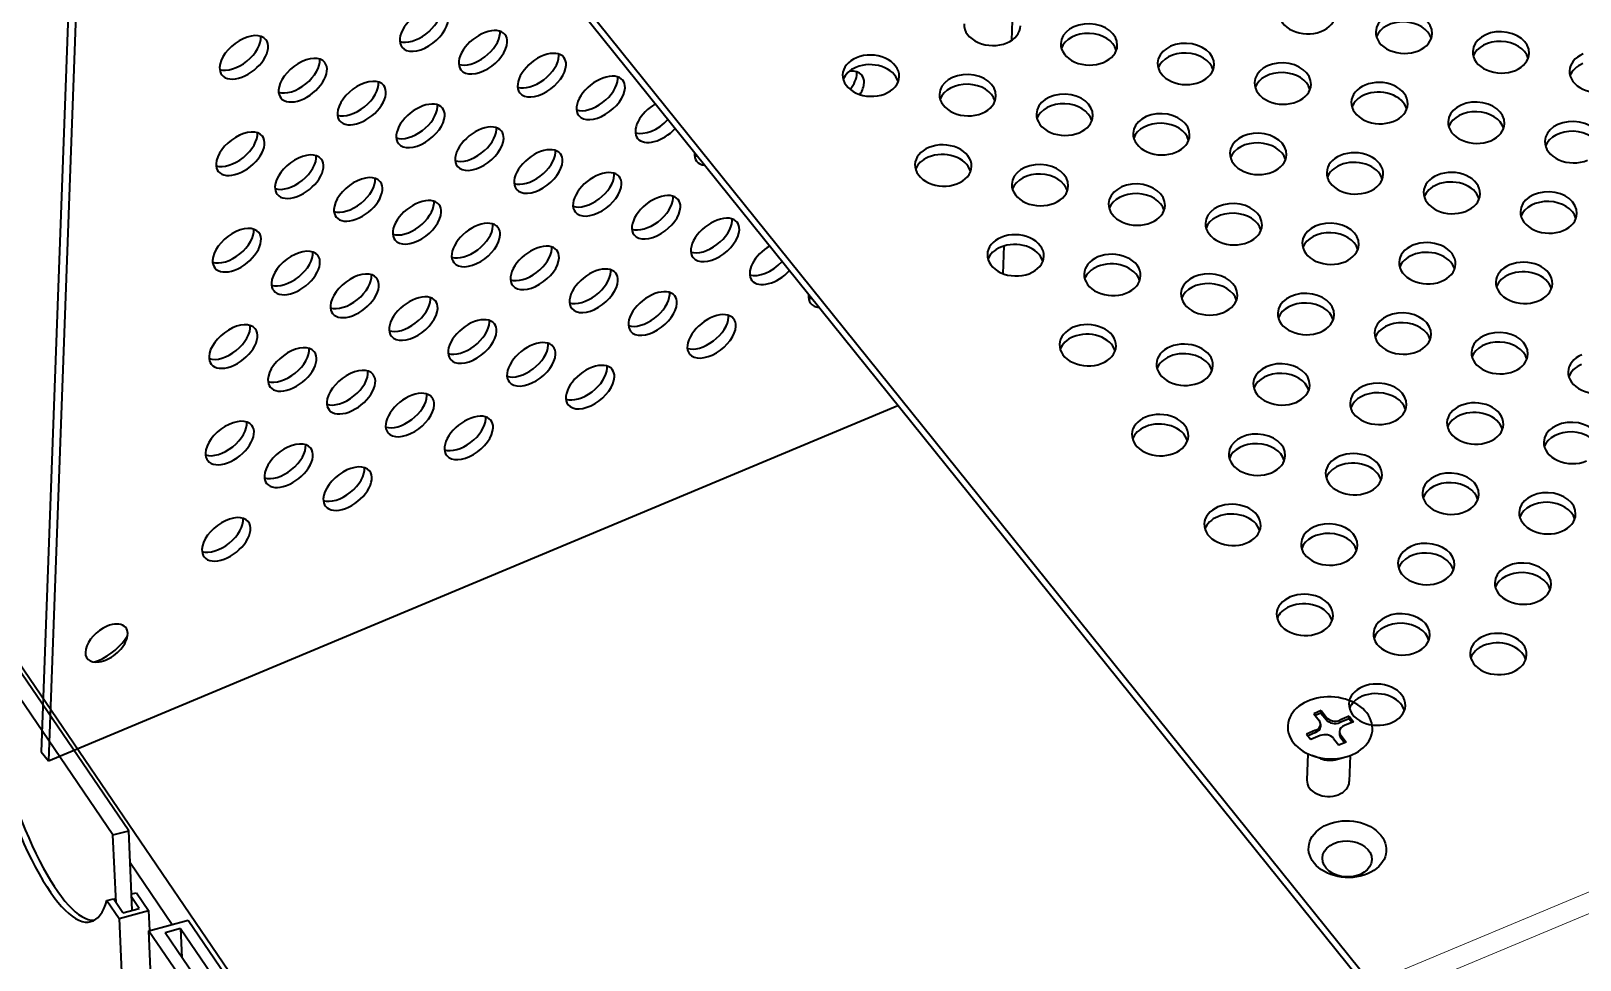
# Model space of a CAD drawing. Extents: x 23 to 417, y 3 to 294.
# Drawn here: x 331.34 to 353.27, y 118.87 to 132.03 of the extents above; entities that cross this region are included whole.
import ezdxf

# ---------------------------------------------------------------- set-up
doc = ezdxf.new("R2010")
doc.units = 0
doc.layers.get('0').update_dxf_attribs({"lineweight": 13})

# ---------------------------------------------------------------- blocks, each defined once
blk = doc.blocks.new('BLOCK4675')
at = {"color": 7, "lineweight": 35, "ltscale": 0.010211}
for p, q in [((81, -0.71), (81.41, -0.65)), ((79.9, -1.6), (79.75, -1.98)), ((21.61, -23.3), (21.46, -23.68)), ((78.03, -81.94), (78.43, -81.88)), ((76.92, -82.83), (76.78, -83.21)), ((19.58, -107.74), (19.99, -107.68)), ((18.48, -108.63), (18.33, -109.01))]:
    blk.add_line(p, q, dxfattribs=at)
at = {"color": 7, "lineweight": 35, "ltscale": 0.069254}
for p, q in [((83.87, -3.01), (82.13, -0.85)), ((25.58, -24.71), (23.84, -22.56)), ((80.89, -84.24), (79.16, -82.08)), ((22.45, -110.04), (20.71, -107.88))]:
    blk.add_line(p, q, dxfattribs=at)
at = {"color": 7, "lineweight": 35, "ltscale": 0.069253}
for p, q in [((81.53, -4.89), (79.8, -2.73)), ((23.24, -26.59), (21.5, -24.44)), ((78.56, -86.12), (76.82, -83.96)), ((20.11, -111.92), (18.38, -109.76))]:
    blk.add_line(p, q, dxfattribs=at)
at = {"color": 7, "lineweight": 35, "ltscale": 0.037433}
for p, q in [((83.48, -3.02), (84.98, -2.97)), ((25.19, -24.72), (26.69, -24.68)), ((80.51, -84.25), (82, -84.21)), ((22.06, -110.05), (23.56, -110.01))]:
    blk.add_line(p, q, dxfattribs=at)
at = {"color": 7, "lineweight": 35, "ltscale": 0.012808}
for p, q in [((83.56, -4.2), (83.55, -4.71)), ((84.08, -3.99), (84.06, -4.5)), ((83.5, -6.08), (83.48, -6.59)), ((83.88, -5.7), (83.86, -6.22)), ((84.01, -5.86), (83.99, -6.37)), ((80.59, -85.43), (80.57, -85.94)), ((81.1, -85.22), (81.09, -85.73)), ((80.52, -87.31), (80.5, -87.82)), ((80.91, -86.94), (80.89, -87.45)), ((81.04, -87.09), (81.02, -87.61)), ((22.15, -111.24), (22.13, -111.75)), ((22.66, -111.02), (22.64, -111.53)), ((22.46, -112.74), (22.44, -113.25)), ((22.59, -112.9), (22.57, -113.41)), ((22.08, -113.11), (22.06, -113.62))]:
    blk.add_line(p, q, dxfattribs=at)
at = {"color": 7, "lineweight": 35, "ltscale": 0.013963}
for p, q in [((84.08, -3.99), (83.56, -4.2)), ((83.99, -6.37), (83.48, -6.59)), ((81.1, -85.22), (80.59, -85.43)), ((81.02, -87.61), (80.5, -87.82)), ((22.66, -111.02), (22.15, -111.24)), ((22.57, -113.41), (22.06, -113.62))]:
    blk.add_line(p, q, dxfattribs=at)
at = {"color": 7, "lineweight": 35, "ltscale": 0.007406}
for p, q in [((83.94, -4.04), (83.93, -4.34)), ((80.97, -85.27), (80.96, -85.57)), ((22.52, -111.08), (22.51, -111.37))]:
    blk.add_line(p, q, dxfattribs=at)
at = {"color": 7, "lineweight": 13, "ltscale": 0.005104}
for p, q in [((83.93, -4.34), (84.06, -4.5)), ((84.5, -4.97), (84.63, -5.13)), ((82.78, -5.69), (82.91, -5.85)), ((83.88, -5.7), (84.01, -5.86)), ((25.64, -26.05), (25.77, -26.2)), ((24.49, -27.4), (24.62, -27.56)), ((26.21, -26.68), (26.34, -26.84)), ((25.59, -27.41), (25.72, -27.57)), ((80.96, -85.57), (81.09, -85.73)), ((81.53, -86.21), (81.65, -86.36)), ((79.81, -86.92), (79.94, -87.08)), ((80.91, -86.94), (81.04, -87.09)), ((22.51, -111.37), (22.64, -111.53)), ((21.36, -112.73), (21.49, -112.89)), ((22.46, -112.74), (22.59, -112.9)), ((23.08, -112.01), (23.21, -112.17))]:
    blk.add_line(p, q, dxfattribs=at)
at = {"color": 7, "lineweight": 35, "ltscale": 0.037434}
for p, q in [((81.62, -4.51), (81.26, -5.97)), ((23.33, -26.22), (22.97, -27.67)), ((78.65, -85.74), (78.29, -87.2)), ((20.2, -111.55), (19.84, -113))]:
    blk.add_line(p, q, dxfattribs=at)
at = {"color": 7, "lineweight": 35, "ltscale": 0.017455}
for p, q in [((82.93, -5.44), (82.28, -5.71)), ((85.15, -4.7), (84.5, -4.97)), ((85.27, -4.86), (84.63, -5.13)), ((85.29, -4.45), (84.65, -4.72)), ((82.91, -5.85), (82.27, -6.12)), ((82.17, -85.94), (81.53, -86.21)), ((82.3, -86.1), (81.65, -86.36)), ((82.31, -85.69), (81.67, -85.96)), ((79.94, -87.08), (79.29, -87.35)), ((79.95, -86.67), (79.31, -86.94)), ((23.73, -111.74), (23.08, -112.01)), ((23.87, -111.49), (23.23, -111.76)), ((21.49, -112.89), (20.85, -113.16)), ((21.51, -112.48), (20.86, -112.75)), ((23.85, -111.9), (23.21, -112.17))]:
    blk.add_line(p, q, dxfattribs=at)
at = {"color": 7, "lineweight": 35, "ltscale": 0.005104}
for p, q in [((84.12, -4.68), (83.99, -4.53)), ((85.15, -4.7), (85.27, -4.86)), ((83.44, -5.89), (83.31, -5.73)), ((83.86, -6.22), (83.99, -6.37)), ((25.82, -26.39), (25.69, -26.23)), ((26.85, -26.41), (26.98, -26.57)), ((25.15, -27.6), (25.02, -27.44)), ((25.57, -27.92), (25.7, -28.08)), ((81.14, -85.92), (81.01, -85.76)), ((82.17, -85.94), (82.3, -86.1)), ((80.46, -87.12), (80.34, -86.96)), ((80.89, -87.45), (81.02, -87.61)), ((22.7, -111.72), (22.57, -111.56)), ((23.73, -111.74), (23.85, -111.9)), ((22.02, -112.93), (21.89, -112.77)), ((22.44, -113.25), (22.57, -113.41))]:
    blk.add_line(p, q, dxfattribs=at)
at = {"color": 7, "lineweight": 35, "ltscale": 0.004844}
for p, q in [((85.15, -4.51), (85.15, -4.7)), ((82.18, -85.74), (82.17, -85.94)), ((23.73, -111.55), (23.73, -111.74))]:
    blk.add_line(p, q, dxfattribs=at)
at = {"color": 7, "lineweight": 35, "ltscale": 0.010246}
for p, q in [((85.29, -4.45), (85.27, -4.86)), ((82.28, -5.71), (82.27, -6.12)), ((82.31, -85.69), (82.3, -86.1)), ((79.31, -86.94), (79.29, -87.35)), ((23.87, -111.49), (23.85, -111.9)), ((20.86, -112.75), (20.85, -113.16))]:
    blk.add_line(p, q, dxfattribs=at)
at = {"color": 7, "lineweight": 35, "ltscale": 0.013773}
for p, q in [((82.78, -5.69), (82.28, -5.91)), ((79.81, -86.92), (79.3, -87.14)), ((21.36, -112.73), (20.86, -112.94))]:
    blk.add_line(p, q, dxfattribs=at)
at = {"color": 7, "lineweight": 35, "ltscale": 0.010281}
for p, q in [((83.86, -6.22), (83.49, -6.37)), ((80.89, -87.45), (80.51, -87.61)), ((22.44, -113.25), (22.07, -113.41))]:
    blk.add_line(p, q, dxfattribs=at)
at = {"color": 7, "lineweight": 35, "ltscale": 0.01021}
blk.add_line((22.71, -22.42), (23.11, -22.35), dxfattribs=at)
at = {"color": 7, "lineweight": 35, "ltscale": 0.012803}
for p, q in [((25.27, -25.91), (25.25, -26.42)), ((25.79, -25.69), (25.77, -26.2)), ((25.2, -27.79), (25.18, -28.3)), ((25.59, -27.41), (25.57, -27.92)), ((25.72, -27.57), (25.7, -28.08))]:
    blk.add_line(p, q, dxfattribs=at)
at = {"color": 7, "lineweight": 35, "ltscale": 0.013966}
for p, q in [((25.79, -25.69), (25.27, -25.91)), ((25.7, -28.08), (25.18, -28.3))]:
    blk.add_line(p, q, dxfattribs=at)
at = {"color": 7, "lineweight": 35, "ltscale": 0.007401}
blk.add_line((25.65, -25.75), (25.64, -26.05), dxfattribs=at)
at = {"color": 7, "lineweight": 35, "ltscale": 0.017458}
for p, q in [((27, -26.16), (26.35, -26.43)), ((24.63, -27.15), (23.99, -27.42)), ((26.85, -26.41), (26.21, -26.68)), ((26.98, -26.57), (26.34, -26.84)), ((24.62, -27.56), (23.97, -27.83))]:
    blk.add_line(p, q, dxfattribs=at)
at = {"color": 7, "lineweight": 35, "ltscale": 0.00484}
blk.add_line((26.86, -26.22), (26.85, -26.41), dxfattribs=at)
at = {"color": 7, "lineweight": 35, "ltscale": 0.010242}
for p, q in [((27, -26.16), (26.98, -26.57)), ((23.99, -27.42), (23.97, -27.83))]:
    blk.add_line(p, q, dxfattribs=at)
at = {"color": 7, "lineweight": 35, "ltscale": 0.013781}
blk.add_line((24.49, -27.4), (23.98, -27.61), dxfattribs=at)
at = {"color": 7, "lineweight": 35, "ltscale": 0.010288}
blk.add_line((25.57, -27.92), (25.19, -28.08), dxfattribs=at)
at = {"color": 7, "lineweight": 35}
for centre, major_axis, start_param, end_param in [((80.96, -1.79), (1.17, 0.94), 0.785109, 2.356579), ((80.71, -1.47), (0.779, 0.627), 0.785109, 2.356579), ((80.96, -1.79), (1.17, 0.94), 0.00002, 0.785109), ((80.96, -1.79), (1.17, 0.94), 2.356579, 3.141613), ((83.78, -5.29), (2.34, 1.88), 0.650942, 2.4907), ((82.88, -4.17), (1.17, 0.94), 0.650942, 2.4907), ((83.78, -5.29), (2.34, 1.88), 5.319427, 6.934127), ((84.53, -4.09), (0.545, 0.439), 2.677834, 3.141638), ((83.78, -5.29), (2.34, 1.88), 2.4907, 5.319427), ((82.95, -4.96), (0.545, 0.439), 4.24863, 5.819427), ((84.48, -5.45), (0.545, 0.439), 1.107038, 2.677834), ((84.61, -5.61), (0.545, 0.439), 1.107038, 2.677834), ((84.66, -4.25), (0.545, 0.439), 2.677834, 3.141638), ((84.66, -4.25), (0.545, 0.439), 3.141638, 4.24863), ((82.77, -6.17), (0.545, 0.439), 0.000046, 1.107038), ((82.9, -6.33), (0.545, 0.439), 0.000046, 1.107038), ((82.9, -6.33), (0.545, 0.439), 5.819427, 6.283231), ((22.67, -23.5), (1.17, 0.94), 0.785112, 2.356578), ((22.41, -23.18), (0.779, 0.627), 0.785112, 2.356578), ((22.67, -23.5), (1.17, 0.94), 0.000018, 0.785112), ((22.67, -23.5), (1.17, 0.94), 2.356578, 3.141611), ((25.49, -27), (2.34, 1.88), 0.650942, 2.490699), ((24.59, -25.88), (1.17, 0.94), 0.650942, 2.490699), ((25.49, -27), (2.34, 1.88), 5.320105, 6.934128), ((26.24, -25.79), (0.545, 0.439), 2.678512, 3.141639), ((26.37, -25.95), (0.545, 0.439), 2.678512, 3.141639), ((25.49, -27), (2.34, 1.88), 2.490699, 5.320105), ((24.47, -27.88), (0.545, 0.439), 0.000046, 1.107716), ((24.65, -26.67), (0.545, 0.439), 4.249309, 5.820105), ((26.19, -27.16), (0.545, 0.439), 1.107716, 2.678512), ((26.32, -27.32), (0.545, 0.439), 1.107716, 2.678512), ((26.37, -25.95), (0.545, 0.439), 3.141639, 4.249309), ((24.6, -28.04), (0.545, 0.439), 0.000046, 1.107716), ((24.6, -28.04), (0.545, 0.439), 5.820105, 6.283231), ((77.99, -83.02), (1.17, 0.94), 0.785109, 2.356579), ((77.73, -82.7), (0.779, 0.627), 0.785109, 2.356579), ((77.99, -83.02), (1.17, 0.94), 0.00002, 0.785109), ((77.99, -83.02), (1.17, 0.94), 2.356579, 3.141613), ((80.8, -86.52), (2.34, 1.88), 0.650942, 2.4907), ((79.91, -85.41), (1.17, 0.94), 0.650942, 2.4907), ((80.8, -86.52), (2.34, 1.88), 5.319427, 6.934127), ((80.8, -86.52), (2.34, 1.88), 2.4907, 5.319427), ((79.97, -86.2), (0.545, 0.439), 4.24863, 5.819427), ((81.51, -86.68), (0.545, 0.439), 1.107038, 2.677834), ((81.56, -85.32), (0.545, 0.439), 2.677834, 3.141638), ((81.64, -86.84), (0.545, 0.439), 1.107038, 2.677834), ((81.69, -85.48), (0.545, 0.439), 2.677834, 3.141638), ((81.69, -85.48), (0.545, 0.439), 3.141638, 4.24863), ((79.79, -87.4), (0.545, 0.439), 0.000046, 1.107038), ((79.92, -87.56), (0.545, 0.439), 0.000046, 1.107038), ((79.92, -87.56), (0.545, 0.439), 5.819427, 6.283231), ((19.54, -108.82), (1.17, 0.94), 0.785109, 2.356579), ((19.29, -108.5), (0.779, 0.627), 0.785109, 2.356579), ((19.54, -108.82), (1.17, 0.94), 0.00002, 0.785109), ((19.54, -108.82), (1.17, 0.94), 2.356579, 3.141613), ((22.36, -112.32), (2.34, 1.88), 0.650942, 2.4907), ((21.46, -111.21), (1.17, 0.94), 0.650942, 2.4907), ((22.36, -112.32), (2.34, 1.88), 5.319427, 6.934127), ((21.53, -112), (0.545, 0.439), 4.24863, 5.819427), ((23.11, -111.12), (0.545, 0.439), 2.677834, 3.141638), ((23.24, -111.28), (0.545, 0.439), 2.677834, 3.141638), ((23.24, -111.28), (0.545, 0.439), 3.141638, 4.24863), ((22.36, -112.32), (2.34, 1.88), 2.4907, 5.319427), ((21.35, -113.21), (0.545, 0.439), 0.000046, 1.107038), ((21.48, -113.36), (0.545, 0.439), 0.000046, 1.107038), ((23.06, -112.49), (0.545, 0.439), 1.107038, 2.677834), ((23.19, -112.65), (0.545, 0.439), 1.107038, 2.677834), ((21.48, -113.36), (0.545, 0.439), 5.819427, 6.283231)]:
    blk.add_ellipse(centre, major_axis=major_axis, ratio=0.577196, start_param=start_param, end_param=end_param, dxfattribs=at)
blk = doc.blocks.new('BLOCK4683')
at = {"color": 7, "lineweight": 35}
for p, q in [((-69.36, 88.16), (-72.85, -7.4)), ((21.26, -23.78), (-68.82, 88.21)), ((-68.84, 87.53), (-72.34, -8.04)), ((21.24, -24.46), (-68.84, 87.53)), ((-72.34, -8.04), (-12.22, 17.13))]:
    blk.add_line(p, q, dxfattribs=at)
at = {"color": 7, "lineweight": 35, "ltscale": 0.035078}
blk.add_line((-4.13, 44.38), (-4.18, 42.98), dxfattribs=at)
at = {"color": 7, "lineweight": 35, "ltscale": 0.04912}
blk.add_line((-4.72, 28.43), (-4.79, 26.46), dxfattribs=at)
at = {"color": 7, "lineweight": 13}
for p, q in [((21.26, -23.78), (88.59, 4.39)), ((21.75, -25.1), (89.07, 3.07))]:
    blk.add_line(p, q, dxfattribs=at)
at = {"color": 7, "lineweight": 35, "ltscale": 0.020415}
blk.add_line((-72.85, -7.4), (-72.34, -8.04), dxfattribs=at)
at = {"color": 7, "lineweight": 35}
for centre, major_axis, ratio, start_param, end_param in [((-45.76, 43.75), (-1.56, -1.25), 0.577196, 3.141614, 6.283207), ((-46.27, 44.39), (-1.56, -1.25), 0.577196, 0.36124, 2.677834), ((16.75, 44.9), (-2, 0.07), 0.730354, 0.000026, 3.141619), ((23.6, 43.52), (-2, 0.07), 0.730354, 3.141619, 6.283211), ((-45.76, 43.75), (-1.56, -1.25), 0.577196, 0.000021, 2.677834), ((-41.59, 42.14), (-1.56, -1.25), 0.577196, 3.141614, 6.283207), ((-5.54, 44.08), (-2, 0.07), 0.730354, 0.000026, 2.13502), ((-5.54, 44.08), (-2, 0.07), 0.730354, 2.13502, 3.141619), ((1.31, 42.69), (-2, 0.07), 0.730354, 3.141619, 6.283211), ((23.58, 42.83), (-2, 0.07), 0.730354, 3.377737, 6.046737), ((-58.51, 41.78), (-1.56, -1.25), 0.577196, 3.141614, 5.819427), ((-59.02, 42.41), (-1.56, -1.25), 0.577196, 0.36124, 2.780461), ((-58.51, 41.78), (-1.56, -1.25), 0.577196, 0.000021, 3.141614), ((-42.1, 42.77), (-1.56, -1.25), 0.577196, 0.36124, 2.677834), ((-41.59, 42.14), (-1.56, -1.25), 0.577196, 0.000021, 2.677834), ((-42.1, 42.77), (-1.56, -1.25), 0.577196, 2.677834, 2.780461), ((-41.59, 42.14), (-1.56, -1.25), 0.577196, 2.677834, 3.141614), ((1.31, 42.69), (-2, 0.07), 0.730354, 0.000026, 2.13502), ((1.28, 42.01), (-2, 0.07), 0.730354, 3.377737, 6.046737), ((8.16, 41.31), (-2, 0.07), 0.730354, 3.141619, 6.283211), ((23.6, 43.52), (-2, 0.07), 0.730354, 0.000026, 2.13502), ((23.6, 43.52), (-2, 0.07), 0.730354, 2.13502, 3.141619), ((30.46, 42.13), (-2, 0.07), 0.730354, 3.141619, 6.283211), ((30.43, 41.45), (-2, 0.07), 0.730354, 3.377737, 6.046737), ((-54.34, 40.16), (-1.56, -1.25), 0.577196, 3.141614, 5.819427), ((-37.42, 40.52), (-1.56, -1.25), 0.577196, 3.141614, 6.283207), ((-37.93, 41.16), (-1.56, -1.25), 0.577196, 0.36124, 2.677834), ((-37.93, 41.16), (-1.56, -1.25), 0.577196, 2.677834, 2.780461), ((-37.42, 40.52), (-1.56, -1.25), 0.577196, 2.677834, 3.141614), ((-14.13, 40.48), (-2, 0.07), 0.730354, 5.276613, 6.283211), ((-14.13, 40.48), (-2, 0.07), 0.730354, 3.141619, 5.276613), ((1.31, 42.69), (-2, 0.07), 0.730354, 2.13502, 3.141619), ((8.14, 40.62), (-2, 0.07), 0.730354, 3.377737, 6.046737), ((30.46, 42.13), (-2, 0.07), 0.730354, 0.000026, 2.13502), ((30.46, 42.13), (-2, 0.07), 0.730354, 2.13502, 3.141619), ((37.31, 40.75), (-2, 0.07), 0.730354, 5.276613, 6.283211), ((-58.51, 41.78), (-1.56, -1.25), 0.577196, 5.819427, 6.283207), ((-54.85, 40.8), (-1.56, -1.25), 0.577196, 0.36124, 2.780461), ((-54.34, 40.16), (-1.56, -1.25), 0.577196, 0.000021, 3.141614), ((-37.42, 40.52), (-1.56, -1.25), 0.577196, 0.000021, 2.677834), ((-14.16, 39.8), (-2, 0.07), 0.730354, 5.276613, 6.046737), ((-16.33, 39.27), (-1.56, -1.25), 0.577196, 3.141614, 3.868878), ((-16.84, 39.9), (-1.56, -1.25), 0.577196, 1.939744, 2.677834), ((-14.16, 39.8), (-2, 0.07), 0.730354, 3.377737, 5.276613), ((-16.84, 39.9), (-1.56, -1.25), 0.577196, 2.677834, 2.780461), ((-7.28, 39.1), (-2, 0.07), 0.730354, 3.141619, 6.283211), ((8.16, 41.31), (-2, 0.07), 0.730354, 0.000026, 2.13502), ((8.16, 41.31), (-2, 0.07), 0.730354, 2.13502, 3.141619), ((15.02, 39.92), (-2, 0.07), 0.730354, 3.141619, 6.283211), ((14.99, 39.24), (-2, 0.07), 0.730354, 3.377737, 6.046737), ((37.31, 40.75), (-2, 0.07), 0.730354, 0.000026, 3.141619), ((37.28, 40.06), (-2, 0.07), 0.730354, 5.276613, 6.046737), ((-50.17, 38.54), (-1.56, -1.25), 0.577196, 3.141614, 5.819427), ((-50.69, 39.18), (-1.56, -1.25), 0.577196, 0.36124, 2.780461), ((-50.17, 38.54), (-1.56, -1.25), 0.577196, 0.000021, 3.141614), ((-33.25, 38.91), (-1.56, -1.25), 0.577196, 3.141614, 6.283207), ((-33.76, 39.54), (-1.56, -1.25), 0.577196, 0.36124, 2.677834), ((-33.25, 38.91), (-1.56, -1.25), 0.577196, 0.000021, 2.677834), ((-33.76, 39.54), (-1.56, -1.25), 0.577196, 2.677834, 2.780461), ((-33.25, 38.91), (-1.56, -1.25), 0.577196, 2.677834, 3.141614), ((-14.13, 40.48), (-2, 0.07), 0.730354, 0.000026, 3.141619), ((-16.33, 39.27), (-1.56, -1.25), 0.577196, 2.114741, 2.677834), ((-16.33, 39.27), (-1.56, -1.25), 0.577196, 2.677834, 3.141614), ((-7.3, 38.41), (-2, 0.07), 0.730354, 3.377737, 6.046737), ((15.02, 39.92), (-2, 0.07), 0.730354, 0.000026, 2.13502), ((15.02, 39.92), (-2, 0.07), 0.730354, 2.13502, 3.141619), ((21.87, 38.54), (-2, 0.07), 0.730354, 5.276613, 6.283211), ((21.87, 38.54), (-2, 0.07), 0.730354, 3.141619, 5.276613), ((-54.34, 40.16), (-1.56, -1.25), 0.577196, 5.819427, 6.283207), ((-46.01, 36.93), (-1.56, -1.25), 0.577196, 3.141614, 6.283207), ((-46.52, 37.56), (-1.56, -1.25), 0.577196, 2.677834, 2.780461), ((-29.08, 37.29), (-1.56, -1.25), 0.577196, 4.45788, 6.283207), ((-7.28, 39.1), (-2, 0.07), 0.730354, 0.000026, 2.13502), ((-7.28, 39.1), (-2, 0.07), 0.730354, 2.13502, 3.141619), ((-0.42, 37.71), (-2, 0.07), 0.730354, 3.141619, 6.283211), ((-0.45, 37.03), (-2, 0.07), 0.730354, 3.377737, 6.046737), ((21.87, 38.54), (-2, 0.07), 0.730354, 0.000026, 3.141619), ((21.84, 37.85), (-2, 0.07), 0.730354, 5.276613, 6.046737), ((21.84, 37.85), (-2, 0.07), 0.730354, 3.377737, 5.276613), ((28.72, 37.15), (-2, 0.07), 0.730354, 3.141619, 6.283211), ((-50.17, 38.54), (-1.56, -1.25), 0.577196, 5.819427, 6.283207), ((-46.52, 37.56), (-1.56, -1.25), 0.577196, 0.36124, 2.677834), ((-46.01, 36.93), (-1.56, -1.25), 0.577196, 0.000021, 2.677834), ((-46.01, 36.93), (-1.56, -1.25), 0.577196, 2.677834, 3.141614), ((-29.59, 37.93), (-1.56, -1.25), 0.577196, 0.36124, 1.825185), ((-0.42, 37.71), (-2, 0.07), 0.730354, 0.000026, 2.13502), ((-0.42, 37.71), (-2, 0.07), 0.730354, 2.13502, 3.141619), ((6.43, 36.33), (-2, 0.07), 0.730354, 3.141619, 6.283211), ((28.7, 36.47), (-2, 0.07), 0.730354, 3.377737, 6.046737), ((-58.76, 34.95), (-1.56, -1.25), 0.577196, 3.141614, 5.819427), ((-59.27, 35.59), (-1.56, -1.25), 0.577196, 0.36124, 2.780461), ((-58.76, 34.95), (-1.56, -1.25), 0.577196, 0.000021, 3.141614), ((-41.84, 35.31), (-1.56, -1.25), 0.577196, 3.141614, 6.283207), ((-42.35, 35.95), (-1.56, -1.25), 0.577196, 0.36124, 2.677834), ((-42.35, 35.95), (-1.56, -1.25), 0.577196, 2.677834, 2.780461), ((-41.84, 35.31), (-1.56, -1.25), 0.577196, 2.677834, 3.141614), ((-29.08, 37.29), (-1.56, -1.25), 0.577196, 0.000021, 1.825185), ((6.43, 36.33), (-2, 0.07), 0.730354, 0.000026, 2.13502), ((6.4, 35.65), (-2, 0.07), 0.730354, 3.377737, 6.046737), ((6.43, 36.33), (-2, 0.07), 0.730354, 2.13502, 3.141619), ((13.28, 34.94), (-2, 0.07), 0.730354, 3.141619, 6.283211), ((28.72, 37.15), (-2, 0.07), 0.730354, 0.000026, 2.13502), ((28.72, 37.15), (-2, 0.07), 0.730354, 2.13502, 3.141619), ((35.57, 35.77), (-2, 0.07), 0.730354, 3.141619, 6.283211), ((35.55, 35.08), (-2, 0.07), 0.730354, 3.377737, 6.046737), ((-41.84, 35.31), (-1.56, -1.25), 0.577196, 0.000021, 2.677834), ((-37.67, 33.7), (-1.56, -1.25), 0.577196, 3.141614, 6.283207), ((-38.18, 34.33), (-1.56, -1.25), 0.577196, 2.677834, 2.780461), ((-9.01, 34.12), (-2, 0.07), 0.730354, 5.276613, 6.283211), ((-9.01, 34.12), (-2, 0.07), 0.730354, 3.141619, 5.276613), ((13.26, 34.26), (-2, 0.07), 0.730354, 3.377737, 6.046737), ((20.13, 33.56), (-2, 0.07), 0.730354, 3.141619, 5.276613), ((35.57, 35.77), (-2, 0.07), 0.730354, 0.000026, 2.13502), ((-58.76, 34.95), (-1.56, -1.25), 0.577196, 5.819427, 6.283207), ((-54.59, 33.33), (-1.56, -1.25), 0.577196, 3.141614, 5.819427), ((-55.1, 33.97), (-1.56, -1.25), 0.577196, 0.36124, 2.780461), ((-54.59, 33.33), (-1.56, -1.25), 0.577196, 0.000021, 3.141614), ((-38.18, 34.33), (-1.56, -1.25), 0.577196, 0.36124, 2.677834), ((-37.67, 33.7), (-1.56, -1.25), 0.577196, 0.000021, 2.677834), ((-37.67, 33.7), (-1.56, -1.25), 0.577196, 2.677834, 3.141614), ((-24.91, 35.67), (-1.56, -1.25), 0.577196, 5.760194, 6.283207), ((-25.42, 36.31), (-1.56, -1.25), 0.577196, 0.36124, 0.523231), ((-24.91, 35.67), (-1.56, -1.25), 0.577196, 0.000021, 0.523231), ((-9.01, 34.12), (-2, 0.07), 0.730354, 0.000026, 3.141619), ((-9.04, 33.44), (-2, 0.07), 0.730354, 5.276613, 6.046737), ((-9.04, 33.44), (-2, 0.07), 0.730354, 3.377737, 5.276613), ((-2.16, 32.73), (-2, 0.07), 0.730354, 3.141619, 6.283211), ((13.28, 34.94), (-2, 0.07), 0.730354, 0.000026, 2.13502), ((13.28, 34.94), (-2, 0.07), 0.730354, 2.13502, 3.141619), ((20.13, 33.56), (-2, 0.07), 0.730354, 5.276613, 6.283211), ((20.11, 32.88), (-2, 0.07), 0.730354, 5.276613, 6.046737), ((20.11, 32.88), (-2, 0.07), 0.730354, 3.377737, 5.276613), ((-50.42, 31.72), (-1.56, -1.25), 0.577196, 3.141614, 5.819427), ((-50.94, 32.35), (-1.56, -1.25), 0.577196, 0.36124, 2.780461), ((-50.42, 31.72), (-1.56, -1.25), 0.577196, 0.000021, 3.141614), ((-33.5, 32.08), (-1.56, -1.25), 0.577196, 3.141614, 6.283207), ((-34.01, 32.72), (-1.56, -1.25), 0.577196, 0.36124, 2.677834), ((-34.01, 32.72), (-1.56, -1.25), 0.577196, 2.677834, 2.780461), ((-33.5, 32.08), (-1.56, -1.25), 0.577196, 2.677834, 3.141614), ((-2.18, 32.05), (-2, 0.07), 0.730354, 3.377737, 6.046737), ((20.13, 33.56), (-2, 0.07), 0.730354, 0.000026, 3.141619), ((26.99, 32.17), (-2, 0.07), 0.730354, 5.276613, 6.283211), ((26.96, 31.49), (-2, 0.07), 0.730354, 3.377737, 5.276613), ((26.99, 32.17), (-2, 0.07), 0.730354, 3.141619, 5.276613), ((-54.59, 33.33), (-1.56, -1.25), 0.577196, 5.819427, 6.283207), ((-33.5, 32.08), (-1.56, -1.25), 0.577196, 0.000021, 2.677834), ((-29.33, 30.46), (-1.56, -1.25), 0.577196, 3.141614, 6.283207), ((-29.84, 31.1), (-1.56, -1.25), 0.577196, 0.36124, 2.677834), ((-29.84, 31.1), (-1.56, -1.25), 0.577196, 2.677834, 2.780461), ((-2.16, 32.73), (-2, 0.07), 0.730354, 0.000026, 2.13502), ((-2.16, 32.73), (-2, 0.07), 0.730354, 2.13502, 3.141619), ((4.69, 31.35), (-2, 0.07), 0.730354, 3.141619, 6.283211), ((4.67, 30.67), (-2, 0.07), 0.730354, 3.377737, 6.046737), ((26.99, 32.17), (-2, 0.07), 0.730354, 0.000026, 3.141619), ((26.96, 31.49), (-2, 0.07), 0.730354, 5.276613, 6.046737), ((33.84, 30.79), (-2, 0.07), 0.730354, 3.141619, 6.283211), ((-50.42, 31.72), (-1.56, -1.25), 0.577196, 5.819427, 6.283207), ((-46.26, 30.1), (-1.56, -1.25), 0.577196, 3.141614, 6.283207), ((-46.77, 30.74), (-1.56, -1.25), 0.577196, 0.36124, 2.677834), ((-46.26, 30.1), (-1.56, -1.25), 0.577196, 0.000021, 2.677834), ((-46.77, 30.74), (-1.56, -1.25), 0.577196, 2.677834, 2.780461), ((-46.26, 30.1), (-1.56, -1.25), 0.577196, 2.677834, 3.141614), ((-29.33, 30.46), (-1.56, -1.25), 0.577196, 0.000021, 2.677834), ((-29.33, 30.46), (-1.56, -1.25), 0.577196, 2.677834, 3.141614), ((4.69, 31.35), (-2, 0.07), 0.730354, 0.000026, 2.13502), ((4.69, 31.35), (-2, 0.07), 0.730354, 2.13502, 3.141619), ((11.55, 29.96), (-2, 0.07), 0.730354, 3.141619, 6.283211), ((11.52, 29.28), (-2, 0.07), 0.730354, 3.377737, 6.046737), ((33.84, 30.79), (-2, 0.07), 0.730354, 0.000026, 2.13502), ((33.81, 30.11), (-2, 0.07), 0.730354, 3.377737, 6.046737), ((33.84, 30.79), (-2, 0.07), 0.730354, 2.13502, 3.141619), ((-59.01, 28.12), (-1.56, -1.25), 0.577196, 3.141614, 5.819427), ((-59.52, 28.76), (-1.56, -1.25), 0.577196, 0.36124, 2.780461), ((-42.09, 28.49), (-1.56, -1.25), 0.577196, 3.141614, 6.283207), ((-42.6, 29.12), (-1.56, -1.25), 0.577196, 0.36124, 2.677834), ((-42.6, 29.12), (-1.56, -1.25), 0.577196, 2.677834, 2.780461), ((-42.09, 28.49), (-1.56, -1.25), 0.577196, 2.677834, 3.141614), ((-25.16, 28.85), (-1.56, -1.25), 0.577196, 3.141614, 6.283207), ((-25.67, 29.48), (-1.56, -1.25), 0.577196, 0.36124, 2.677834), ((-25.67, 29.48), (-1.56, -1.25), 0.577196, 2.677834, 2.780461), ((-25.16, 28.85), (-1.56, -1.25), 0.577196, 2.677834, 3.141614), ((11.55, 29.96), (-2, 0.07), 0.730354, 0.000026, 2.13502), ((11.55, 29.96), (-2, 0.07), 0.730354, 2.13502, 3.141619), ((18.4, 28.58), (-2, 0.07), 0.730354, 3.141619, 6.283211), ((-59.01, 28.12), (-1.56, -1.25), 0.577196, 0.000021, 3.141614), ((-42.09, 28.49), (-1.56, -1.25), 0.577196, 0.000021, 2.677834), ((-37.92, 26.87), (-1.56, -1.25), 0.577196, 3.141614, 6.283207), ((-25.16, 28.85), (-1.56, -1.25), 0.577196, 0.000021, 2.677834), ((-3.89, 27.76), (-2, 0.07), 0.730354, 5.276613, 6.283211), ((-3.92, 27.07), (-2, 0.07), 0.730354, 3.377737, 5.276613), ((-3.89, 27.76), (-2, 0.07), 0.730354, 3.141619, 5.276613), ((18.4, 28.58), (-2, 0.07), 0.730354, 0.000026, 2.13502), ((18.37, 27.9), (-2, 0.07), 0.730354, 3.377737, 6.046737), ((18.4, 28.58), (-2, 0.07), 0.730354, 2.13502, 3.141619), ((25.25, 27.2), (-2, 0.07), 0.730354, 3.141619, 5.276613), ((-54.84, 26.51), (-1.56, -1.25), 0.577196, 3.141614, 5.819427), ((-55.35, 27.14), (-1.56, -1.25), 0.577196, 0.36124, 2.780461), ((-54.84, 26.51), (-1.56, -1.25), 0.577196, 0.000021, 3.141614), ((-38.43, 27.51), (-1.56, -1.25), 0.577196, 0.36124, 2.677834), ((-37.92, 26.87), (-1.56, -1.25), 0.577196, 0.000021, 2.677834), ((-38.43, 27.51), (-1.56, -1.25), 0.577196, 2.677834, 2.780461), ((-37.92, 26.87), (-1.56, -1.25), 0.577196, 2.677834, 3.141614), ((-20.99, 27.23), (-1.56, -1.25), 0.577196, 4.456617, 6.283207), ((-3.89, 27.76), (-2, 0.07), 0.730354, 0.000026, 3.141619), ((-3.92, 27.07), (-2, 0.07), 0.730354, 5.276613, 6.046737), ((2.96, 26.37), (-2, 0.07), 0.730354, 5.276613, 6.283211), ((2.96, 26.37), (-2, 0.07), 0.730354, 3.141619, 5.276613), ((25.25, 27.2), (-2, 0.07), 0.730354, 5.276613, 6.283211), ((25.23, 26.51), (-2, 0.07), 0.730354, 5.276613, 6.046737), ((25.23, 26.51), (-2, 0.07), 0.730354, 3.377737, 5.276613), ((-59.01, 28.12), (-1.56, -1.25), 0.577196, 5.819427, 6.283207), ((-50.67, 24.89), (-1.56, -1.25), 0.577196, 3.141614, 5.819427), ((-51.19, 25.53), (-1.56, -1.25), 0.577196, 0.36124, 2.780461), ((-33.75, 25.25), (-1.56, -1.25), 0.577196, 3.141614, 6.283207), ((-34.26, 25.89), (-1.56, -1.25), 0.577196, 0.36124, 2.677834), ((-34.26, 25.89), (-1.56, -1.25), 0.577196, 2.677834, 2.780461), ((-33.75, 25.25), (-1.56, -1.25), 0.577196, 2.677834, 3.141614), ((-21.51, 27.87), (-1.56, -1.25), 0.577196, 0.36124, 1.82647), ((-20.99, 27.23), (-1.56, -1.25), 0.577196, 0.000021, 1.82647), ((2.96, 26.37), (-2, 0.07), 0.730354, 0.000026, 3.141619), ((2.93, 25.69), (-2, 0.07), 0.730354, 5.276613, 6.046737), ((2.93, 25.69), (-2, 0.07), 0.730354, 3.377737, 5.276613), ((9.81, 24.99), (-2, 0.07), 0.730354, 3.141619, 6.283211), ((25.25, 27.2), (-2, 0.07), 0.730354, 0.000026, 3.141619), ((32.1, 25.81), (-2, 0.07), 0.730354, 5.276613, 6.283211), ((32.08, 25.13), (-2, 0.07), 0.730354, 5.276613, 6.046737), ((32.08, 25.13), (-2, 0.07), 0.730354, 3.377737, 5.276613), ((32.1, 25.81), (-2, 0.07), 0.730354, 3.141619, 5.276613), ((-54.84, 26.51), (-1.56, -1.25), 0.577196, 5.819427, 6.283207), ((-50.67, 24.89), (-1.56, -1.25), 0.577196, 0.000021, 3.141614), ((-33.75, 25.25), (-1.56, -1.25), 0.577196, 0.000021, 2.677834), ((-29.58, 23.64), (-1.56, -1.25), 0.577196, 3.141614, 6.283207), ((9.79, 24.3), (-2, 0.07), 0.730354, 3.377737, 6.046737), ((32.1, 25.81), (-2, 0.07), 0.730354, 0.000026, 3.141619), ((-50.67, 24.89), (-1.56, -1.25), 0.577196, 5.819427, 6.283207), ((-46.51, 23.28), (-1.56, -1.25), 0.577196, 3.141614, 6.283207), ((-47.02, 23.91), (-1.56, -1.25), 0.577196, 0.36124, 2.677834), ((-47.02, 23.91), (-1.56, -1.25), 0.577196, 2.677834, 2.780461), ((-46.51, 23.28), (-1.56, -1.25), 0.577196, 2.677834, 3.141614), ((-30.09, 24.27), (-1.56, -1.25), 0.577196, 0.36124, 2.677834), ((-29.58, 23.64), (-1.56, -1.25), 0.577196, 0.000021, 2.677834), ((-30.09, 24.27), (-1.56, -1.25), 0.577196, 2.677834, 2.780461), ((-29.58, 23.64), (-1.56, -1.25), 0.577196, 2.677834, 3.141614), ((-16.83, 25.61), (-1.56, -1.25), 0.577196, 5.757724, 6.283207), ((-17.34, 26.25), (-1.56, -1.25), 0.577196, 0.36124, 0.525561), ((-16.83, 25.61), (-1.56, -1.25), 0.577196, 0.000021, 0.525561), ((9.81, 24.99), (-2, 0.07), 0.730354, 0.000026, 2.13502), ((9.81, 24.99), (-2, 0.07), 0.730354, 2.13502, 3.141619), ((16.66, 23.6), (-2, 0.07), 0.730354, 3.141619, 6.283211), ((16.64, 22.92), (-2, 0.07), 0.730354, 3.377737, 6.046737), ((-46.51, 23.28), (-1.56, -1.25), 0.577196, 0.000021, 2.677834), ((-42.34, 21.66), (-1.56, -1.25), 0.577196, 3.141614, 6.283207), ((-42.85, 22.3), (-1.56, -1.25), 0.577196, 2.677834, 2.780461), ((-25.41, 22.02), (-1.56, -1.25), 0.577196, 3.141614, 6.283207), ((-25.92, 22.66), (-1.56, -1.25), 0.577196, 0.36124, 2.677834), ((-25.92, 22.66), (-1.56, -1.25), 0.577196, 2.677834, 2.780461), ((-25.41, 22.02), (-1.56, -1.25), 0.577196, 2.677834, 3.141614), ((16.66, 23.6), (-2, 0.07), 0.730354, 0.000026, 2.13502), ((16.66, 23.6), (-2, 0.07), 0.730354, 2.13502, 3.141619), ((23.52, 22.22), (-2, 0.07), 0.730354, 3.141619, 6.283211), ((23.49, 21.53), (-2, 0.07), 0.730354, 3.377737, 6.046737), ((-59.26, 21.3), (-1.56, -1.25), 0.577196, 3.141614, 5.819427), ((-59.77, 21.93), (-1.56, -1.25), 0.577196, 0.36124, 2.780461), ((-59.26, 21.3), (-1.56, -1.25), 0.577196, 0.000021, 3.141614), ((-42.85, 22.3), (-1.56, -1.25), 0.577196, 0.36124, 2.677834), ((-42.34, 21.66), (-1.56, -1.25), 0.577196, 0.000021, 2.677834), ((-42.34, 21.66), (-1.56, -1.25), 0.577196, 2.677834, 3.141614), ((-25.41, 22.02), (-1.56, -1.25), 0.577196, 0.000021, 2.677834), ((1.22, 21.39), (-2, 0.07), 0.730354, 5.276613, 6.283211), ((1.2, 20.71), (-2, 0.07), 0.730354, 5.276613, 6.046737), ((1.2, 20.71), (-2, 0.07), 0.730354, 3.377737, 5.276613), ((1.22, 21.39), (-2, 0.07), 0.730354, 3.141619, 5.276613), ((23.52, 22.22), (-2, 0.07), 0.730354, 0.000026, 2.13502), ((23.52, 22.22), (-2, 0.07), 0.730354, 2.13502, 3.141619), ((30.37, 20.83), (-2, 0.07), 0.730354, 3.141619, 6.283211), ((-55.09, 19.68), (-1.56, -1.25), 0.577196, 3.141614, 5.819427), ((-55.6, 20.32), (-1.56, -1.25), 0.577196, 0.36124, 2.780461), ((-55.09, 19.68), (-1.56, -1.25), 0.577196, 0.000021, 3.141614), ((-38.17, 20.04), (-1.56, -1.25), 0.577196, 3.141614, 6.283207), ((-38.68, 20.68), (-1.56, -1.25), 0.577196, 0.36124, 2.677834), ((-38.68, 20.68), (-1.56, -1.25), 0.577196, 2.677834, 2.780461), ((-38.17, 20.04), (-1.56, -1.25), 0.577196, 2.677834, 3.141614), ((1.22, 21.39), (-2, 0.07), 0.730354, 0.000026, 3.141619), ((8.08, 20.01), (-2, 0.07), 0.730354, 5.276613, 6.283211), ((8.05, 19.33), (-2, 0.07), 0.730354, 3.377737, 5.276613), ((8.08, 20.01), (-2, 0.07), 0.730354, 3.141619, 5.276613), ((30.37, 20.83), (-2, 0.07), 0.730354, 0.000026, 2.13502), ((30.34, 20.15), (-2, 0.07), 0.730354, 3.377737, 6.046737), ((-59.26, 21.3), (-1.56, -1.25), 0.577196, 5.819427, 6.283207), ((-50.92, 18.07), (-1.56, -1.25), 0.577196, 3.141614, 5.819427), ((-38.17, 20.04), (-1.56, -1.25), 0.577196, 0.000021, 2.677834), ((-34, 18.43), (-1.56, -1.25), 0.577196, 3.141614, 6.283207), ((-34.51, 19.06), (-1.56, -1.25), 0.577196, 0.36124, 2.677834), ((-34.51, 19.06), (-1.56, -1.25), 0.577196, 2.677834, 2.780461), ((8.08, 20.01), (-2, 0.07), 0.730354, 0.000026, 3.141619), ((8.05, 19.33), (-2, 0.07), 0.730354, 5.276613, 6.046737), ((14.93, 18.62), (-2, 0.07), 0.730354, 3.141619, 6.283211), ((30.37, 20.83), (-2, 0.07), 0.730354, 2.13502, 3.141619), ((37.22, 19.45), (-2, 0.07), 0.730354, 5.276613, 6.283211), ((37.2, 18.76), (-2, 0.07), 0.730354, 5.276613, 6.046737), ((-55.09, 19.68), (-1.56, -1.25), 0.577196, 5.819427, 6.283207), ((-51.44, 18.7), (-1.56, -1.25), 0.577196, 0.36124, 2.780461), ((-50.92, 18.07), (-1.56, -1.25), 0.577196, 0.000021, 3.141614), ((-34, 18.43), (-1.56, -1.25), 0.577196, 0.000021, 2.677834), ((-34, 18.43), (-1.56, -1.25), 0.577196, 2.677834, 3.141614), ((14.93, 18.62), (-2, 0.07), 0.730354, 0.000026, 2.13502), ((14.9, 17.94), (-2, 0.07), 0.730354, 3.377737, 6.046737), ((21.78, 17.24), (-2, 0.07), 0.730354, 3.141619, 6.283211), ((37.22, 19.45), (-2, 0.07), 0.730354, 0.000026, 3.141619), ((-46.76, 16.45), (-1.56, -1.25), 0.577196, 3.141614, 6.283207), ((-47.27, 17.09), (-1.56, -1.25), 0.577196, 0.36124, 2.677834), ((-47.27, 17.09), (-1.56, -1.25), 0.577196, 2.677834, 2.780461), ((-46.76, 16.45), (-1.56, -1.25), 0.577196, 2.677834, 3.141614), ((14.93, 18.62), (-2, 0.07), 0.730354, 2.13502, 3.141619), ((21.76, 16.56), (-2, 0.07), 0.730354, 3.377737, 6.046737), ((-50.92, 18.07), (-1.56, -1.25), 0.577196, 5.819427, 6.283207), ((-46.76, 16.45), (-1.56, -1.25), 0.577196, 0.000021, 2.677834), ((-42.59, 14.83), (-1.56, -1.25), 0.577196, 3.141614, 6.283207), ((6.34, 15.03), (-2, 0.07), 0.730354, 3.141619, 5.276613), ((21.78, 17.24), (-2, 0.07), 0.730354, 0.000026, 2.13502), ((21.78, 17.24), (-2, 0.07), 0.730354, 2.13502, 3.141619), ((28.64, 15.85), (-2, 0.07), 0.730354, 5.276613, 6.283211), ((28.61, 15.17), (-2, 0.07), 0.730354, 3.377737, 5.276613), ((28.64, 15.85), (-2, 0.07), 0.730354, 3.141619, 5.276613), ((-59.51, 14.47), (-1.56, -1.25), 0.577196, 3.141614, 5.819427), ((-60.02, 15.11), (-1.56, -1.25), 0.577196, 0.36124, 2.780461), ((-59.51, 14.47), (-1.56, -1.25), 0.577196, 0.000021, 3.141614), ((-43.1, 15.47), (-1.56, -1.25), 0.577196, 0.36124, 2.677834), ((-42.59, 14.83), (-1.56, -1.25), 0.577196, 0.000021, 2.677834), ((-43.1, 15.47), (-1.56, -1.25), 0.577196, 2.677834, 2.780461), ((-42.59, 14.83), (-1.56, -1.25), 0.577196, 2.677834, 3.141614), ((6.34, 15.03), (-2, 0.07), 0.730354, 5.276613, 6.283211), ((6.32, 14.35), (-2, 0.07), 0.730354, 5.276613, 6.046737), ((6.32, 14.35), (-2, 0.07), 0.730354, 3.377737, 5.276613), ((28.64, 15.85), (-2, 0.07), 0.730354, 0.000026, 3.141619), ((28.61, 15.17), (-2, 0.07), 0.730354, 5.276613, 6.046737), ((35.49, 14.47), (-2, 0.07), 0.730354, 3.141619, 6.283211), ((-55.34, 12.86), (-1.56, -1.25), 0.577196, 3.141614, 5.819427), ((-55.85, 13.49), (-1.56, -1.25), 0.577196, 0.36124, 2.780461), ((6.34, 15.03), (-2, 0.07), 0.730354, 0.000026, 3.141619), ((13.2, 13.64), (-2, 0.07), 0.730354, 3.141619, 6.283211), ((13.17, 12.96), (-2, 0.07), 0.730354, 3.377737, 6.046737), ((35.49, 14.47), (-2, 0.07), 0.730354, 0.000026, 2.13502), ((35.46, 13.79), (-2, 0.07), 0.730354, 3.377737, 6.046737), ((-59.51, 14.47), (-1.56, -1.25), 0.577196, 5.819427, 6.283207), ((-55.34, 12.86), (-1.56, -1.25), 0.577196, 0.000021, 3.141614), ((13.2, 13.64), (-2, 0.07), 0.730354, 0.000026, 2.13502), ((13.2, 13.64), (-2, 0.07), 0.730354, 2.13502, 3.141619), ((20.05, 12.26), (-2, 0.07), 0.730354, 5.276613, 6.283211), ((20.05, 12.26), (-2, 0.07), 0.730354, 3.141619, 5.276613), ((-55.34, 12.86), (-1.56, -1.25), 0.577196, 5.819427, 6.283207), ((-51.17, 11.24), (-1.56, -1.25), 0.577196, 3.141614, 5.819427), ((-51.69, 11.88), (-1.56, -1.25), 0.577196, 0.36124, 2.780461), ((-51.17, 11.24), (-1.56, -1.25), 0.577196, 0.000021, 3.141614), ((20.05, 12.26), (-2, 0.07), 0.730354, 0.000026, 3.141619), ((20.02, 11.58), (-2, 0.07), 0.730354, 5.276613, 6.046737), ((20.02, 11.58), (-2, 0.07), 0.730354, 3.377737, 5.276613), ((26.9, 10.88), (-2, 0.07), 0.730354, 3.141619, 6.283211), ((26.88, 10.19), (-2, 0.07), 0.730354, 3.377737, 6.046737), ((33.75, 9.49), (-2, 0.07), 0.730354, 3.141619, 6.283211), ((-51.17, 11.24), (-1.56, -1.25), 0.577196, 5.819427, 6.283207), ((11.46, 8.67), (-2, 0.07), 0.730354, 5.276613, 6.283211), ((11.46, 8.67), (-2, 0.07), 0.730354, 3.141619, 5.276613), ((26.9, 10.88), (-2, 0.07), 0.730354, 0.000026, 2.13502), ((26.9, 10.88), (-2, 0.07), 0.730354, 2.13502, 3.141619), ((33.73, 8.81), (-2, 0.07), 0.730354, 3.377737, 6.046737), ((-59.76, 7.65), (-1.56, -1.25), 0.577196, 3.141614, 5.819427), ((-60.27, 8.28), (-1.56, -1.25), 0.577196, 0.36124, 2.780461), ((-59.76, 7.65), (-1.56, -1.25), 0.577196, 0.000021, 3.141614), ((11.44, 7.98), (-2, 0.07), 0.730354, 5.276613, 6.046737), ((11.44, 7.98), (-2, 0.07), 0.730354, 3.377737, 5.276613), ((18.31, 7.28), (-2, 0.07), 0.730354, 3.141619, 6.283211), ((33.75, 9.49), (-2, 0.07), 0.730354, 0.000026, 2.13502), ((33.75, 9.49), (-2, 0.07), 0.730354, 2.13502, 3.141619), ((11.46, 8.67), (-2, 0.07), 0.730354, 0.000026, 3.141619), ((18.29, 6.6), (-2, 0.07), 0.730354, 3.377737, 6.046737), ((-59.76, 7.65), (-1.56, -1.25), 0.577196, 5.819427, 6.283207), ((18.31, 7.28), (-2, 0.07), 0.730354, 0.000026, 2.13502), ((18.31, 7.28), (-2, 0.07), 0.730354, 2.13502, 3.141619), ((25.17, 5.9), (-2, 0.07), 0.730354, 3.141619, 6.283211), ((25.14, 5.21), (-2, 0.07), 0.730354, 3.377737, 6.046737), ((25.17, 5.9), (-2, 0.07), 0.730354, 0.000026, 2.13502), ((25.17, 5.9), (-2, 0.07), 0.730354, 2.13502, 3.141619), ((32.02, 4.51), (-2, 0.07), 0.730354, 3.141619, 6.283211), ((32.02, 4.51), (-2, 0.07), 0.730354, 0.000026, 2.13502), ((31.99, 3.83), (-2, 0.07), 0.730354, 3.377737, 6.046737), ((32.02, 4.51), (-2, 0.07), 0.730354, 2.13502, 3.141619), ((16.58, 2.3), (-2, 0.07), 0.730354, 5.276613, 6.283211), ((16.58, 2.3), (-2, 0.07), 0.730354, 3.141619, 5.276613), ((16.58, 2.3), (-2, 0.07), 0.730354, 0.000026, 3.141619), ((16.55, 1.62), (-2, 0.07), 0.730354, 5.276613, 6.046737), ((16.55, 1.62), (-2, 0.07), 0.730354, 3.377737, 5.276613), ((23.43, 0.92), (-2, 0.07), 0.730354, 3.141619, 6.283211), ((-68.23, 0.3), (-1.36, -1.1), 0.577196, 4.24863, 7.068339), ((-68.23, 0.3), (-1.36, -1.1), 0.577196, 2.356353, 4.24863), ((23.41, 0.24), (-2, 0.07), 0.730354, 3.377737, 6.046737), ((-68.74, 0.94), (-2.14, -1.72), 0.577196, 1.107038, 2.153414), ((-68.23, 0.3), (-1.36, -1.1), 0.577196, 0.785153, 2.356353), ((23.43, 0.92), (-2, 0.07), 0.730354, 0.000026, 2.13502), ((23.43, 0.92), (-2, 0.07), 0.730354, 2.13502, 3.141619), ((30.28, -0.47), (-2, 0.07), 0.730354, 5.276613, 6.283211), ((30.26, -1.15), (-2, 0.07), 0.730354, 5.276613, 6.046737), ((30.26, -1.15), (-2, 0.07), 0.730354, 3.377737, 5.276613), ((30.28, -0.47), (-2, 0.07), 0.730354, 3.141619, 5.276613), ((-68.74, 0.94), (-2.14, -1.72), 0.577196, 0.989048, 1.107038), ((30.28, -0.47), (-2, 0.07), 0.730354, 0.000026, 3.141619), ((21.7, -4.06), (-2, 0.07), 0.730354, 5.276613, 6.283211), ((21.67, -4.74), (-2, 0.07), 0.730354, 3.377737, 5.276613), ((21.7, -4.06), (-2, 0.07), 0.730354, 3.141619, 5.276613), ((21.7, -4.06), (-2, 0.07), 0.730354, 0.000026, 3.141619), ((21.67, -4.74), (-2, 0.07), 0.730354, 5.276613, 6.046737), ((19.6, -14.29), (-2.75, 0.1), 0.730354, 5.276613, 11.559798), ((19.57, -14.98), (-1.75, 0.06), 0.730354, 2.135020234138159, 8.418205541317745)]:
    blk.add_ellipse(centre, major_axis=major_axis, ratio=ratio, start_param=start_param, end_param=end_param, dxfattribs=at)
blk = doc.blocks.new('BLOCK4689')
at = {"color": 7, "lineweight": 35, "ltscale": 0.013963}
for p, q in [((18.96, -13.07), (18.44, -13.29)), ((20.75, -15.3), (20.23, -15.52))]:
    blk.add_line(p, q, dxfattribs=at)
at = {"color": 7, "lineweight": 35, "ltscale": 0.004269}
for p, q in [((18.95, -13.24), (18.96, -13.07)), ((18.93, -14.04), (18.92, -14.21)), ((20.94, -13.65), (20.95, -13.47)), ((20.27, -14.55), (20.26, -14.72))]:
    blk.add_line(p, q, dxfattribs=at)
at = {"color": 7, "lineweight": 35, "ltscale": 0.015311}
for p, q in [((18.96, -13.07), (19.34, -13.55)), ((18.44, -13.29), (18.83, -13.77)), ((18.95, -13.24), (19.34, -13.72)), ((19.85, -15.04), (20.23, -15.52)), ((20.37, -14.82), (20.75, -15.3))]:
    blk.add_line(p, q, dxfattribs=at)
at = {"color": 7, "lineweight": 35, "ltscale": 0.011053}
blk.add_line((18.95, -13.24), (18.54, -13.41), dxfattribs=at)
at = {"color": 7, "lineweight": 13, "ltscale": 0.004269}
for p, q in [((19.34, -13.72), (19.34, -13.55)), ((20.3, -13.91), (20.3, -13.74)), ((18.58, -14.63), (18.58, -14.46)), ((20.36, -14.99), (20.37, -14.82))]:
    blk.add_line(p, q, dxfattribs=at)
at = {"color": 7, "lineweight": 35, "ltscale": 0.017455}
for p, q in [((20.95, -13.47), (20.3, -13.74)), ((20.94, -13.65), (20.3, -13.91)), ((21.25, -13.86), (20.61, -14.13)), ((18.58, -14.46), (17.94, -14.73)), ((18.89, -14.84), (18.25, -15.11))]:
    blk.add_line(p, q, dxfattribs=at)
at = {"color": 7, "lineweight": 35, "ltscale": 0.008215}
blk.add_line((20.94, -13.65), (21.15, -13.9), dxfattribs=at)
at = {"color": 7, "lineweight": 35, "ltscale": 0.012249}
for p, q in [((20.95, -13.47), (21.25, -13.86)), ((17.94, -14.73), (18.25, -15.11))]:
    blk.add_line(p, q, dxfattribs=at)
at = {"color": 7, "lineweight": 35, "ltscale": 0.014545}
blk.add_line((18.58, -14.63), (18.04, -14.86), dxfattribs=at)
at = {"color": 7, "lineweight": 35, "ltscale": 0.011278}
blk.add_line((20.36, -14.99), (20.64, -15.35), dxfattribs=at)
at = {"color": 7, "lineweight": 35, "ltscale": 0.046484}
for p, q in [((18.03, -16.14), (17.96, -17.99)), ((21.03, -16.25), (20.96, -18.1))]:
    blk.add_line(p, q, dxfattribs=at)
at = {"color": 7, "lineweight": 35, "ltscale": 0.015734}
blk.add_line((18.92, -16.47), (18.32, -16.26), dxfattribs=at)
at = {"color": 7, "lineweight": 35, "ltscale": 0.015743}
blk.add_line((20.12, -16.51), (20.72, -16.35), dxfattribs=at)
at = {"color": 7, "lineweight": 35}
for centre, major_axis, start_param, end_param in [((19.6, -14.29), (-3, 0.11), 1.982293, 7.442731), ((18.23, -14.02), (-0.7, 0.026), 2.13502, 3.141613), ((18.22, -14.19), (-0.7, 0.026), 2.13502, 3.141613), ((18.23, -14.02), (-0.7, 0.026), 3.141613, 3.705817), ((19.94, -13.3), (-0.7, 0.026), 0.564224, 2.13502), ((19.94, -13.47), (-0.7, 0.026), 0.564224, 2.13502), ((20.97, -14.57), (-0.7, 0.026), 5.276613, 6.283206), ((19.25, -15.29), (-0.7, 0.026), 3.705817, 5.276613), ((20.97, -14.57), (-0.7, 0.026), 0.00002, 0.564224), ((20.96, -14.74), (-0.7, 0.026), 0.00002, 0.564224), ((19.6, -14.29), (-3, 0.11), 1.159545, 1.982293), ((19.55, -15.49), (-1.5, 0.05), 1.159545, 1.982293), ((19.46, -18.05), (-1.5, 0.05), 6.283179, 9.424772)]:
    blk.add_ellipse(centre, major_axis=major_axis, ratio=0.730354, start_param=start_param, end_param=end_param, dxfattribs=at)
blk = doc.blocks.new('BLOCK4776')
at = {"color": 7, "lineweight": 35}
for p, q in [((-18.59, 86.36), (41.55, -1.93)), ((13.29, 31.86), (14.35, 8.25))]:
    blk.add_line(p, q, dxfattribs=at)
at = {"color": 7, "lineweight": 35, "ltscale": 0.398953}
for p, q in [((12.86, 37.77), (3.88, 50.96)), ((13.98, 38.07), (4.99, 51.26))]:
    blk.add_line(p, q, dxfattribs=at)
at = {"color": 7, "lineweight": 35, "ltscale": 0.028822}
blk.add_line((12.86, 37.77), (13.98, 38.07), dxfattribs=at)
at = {"color": 7, "lineweight": 35, "ltscale": 0.120201}
blk.add_line((13.08, 32.97), (12.86, 37.77), dxfattribs=at)
at = {"color": 7, "lineweight": 35, "ltscale": 0.140925}
blk.add_line((14.23, 32.44), (13.98, 38.07), dxfattribs=at)
at = {"color": 7, "lineweight": 35, "ltscale": 0.132436}
blk.add_line((14.08, 35.82), (17.06, 31.44), dxfattribs=at)
at = {"color": 7, "lineweight": 35, "ltscale": 0.012009}
blk.add_line((12.43, 33.12), (12.9, 33.24), dxfattribs=at)
at = {"color": 7, "lineweight": 35, "ltscale": 0.037917}
for p, q in [((12.43, 33.12), (13.29, 31.86)), ((14.52, 33.68), (15.37, 32.42))]:
    blk.add_line(p, q, dxfattribs=at)
at = {"color": 7, "lineweight": 35, "ltscale": 0.029674}
blk.add_line((13.56, 32.26), (12.9, 33.24), dxfattribs=at)
at = {"color": 7, "lineweight": 35, "ltscale": 0.008777}
blk.add_line((14.18, 33.59), (14.52, 33.68), dxfattribs=at)
at = {"color": 7, "lineweight": 35, "ltscale": 0.023665}
blk.add_line((14.72, 32.57), (14.19, 33.35), dxfattribs=at)
at = {"color": 7, "lineweight": 35, "ltscale": 0.054041}
blk.add_line((13.29, 31.86), (15.37, 32.42), dxfattribs=at)
at = {"color": 7, "lineweight": 35, "ltscale": 0.030023}
blk.add_line((13.56, 32.26), (14.72, 32.57), dxfattribs=at)
at = {"color": 7, "lineweight": 35, "ltscale": 0.035547}
blk.add_line((15.37, 32.42), (15.44, 31), dxfattribs=at)
at = {"color": 7, "lineweight": 35, "ltscale": 0.072055}
blk.add_line((15.4, 30.99), (18.19, 31.74), dxfattribs=at)
at = {"color": 7, "lineweight": 35, "ltscale": 0.068114}
blk.add_line((15.53, 28.27), (15.4, 30.99), dxfattribs=at)
at = {"color": 7, "lineweight": 35, "ltscale": 0.131885}
for p, q in [((15.4, 30.99), (18.37, 26.63)), ((18.19, 31.74), (21.16, 27.38))]:
    blk.add_line(p, q, dxfattribs=at)
at = {"color": 7, "lineweight": 35, "ltscale": 0.028446}
blk.add_line((17.65, 31.14), (16.55, 30.84), dxfattribs=at)
at = {"color": 7, "lineweight": 35, "ltscale": 0.111512}
for p, q in [((19.06, 27.16), (16.55, 30.84)), ((17.65, 31.14), (20.16, 27.45))]:
    blk.add_line(p, q, dxfattribs=at)
at = {"color": 7, "lineweight": 35, "ltscale": 0.051151}
blk.add_line((17.65, 31.14), (17.74, 29.1), dxfattribs=at)
at = {"color": 7, "lineweight": 35}
for centre, major_axis, start_param, end_param in [((7.91, 44.24), (3.39, -12.61), 4.517602, 6.283158), ((8.37, 44.37), (-3.39, 12.61), 1.37601, 3.075385), ((7.91, 44.24), (3.39, -12.61), 6.283158, 6.704504)]:
    blk.add_ellipse(centre, major_axis=major_axis, ratio=0.277477, start_param=start_param, end_param=end_param, dxfattribs=at)

msp = doc.modelspace()

# ---------------------------------------------------------------- block references
at = {"lineweight": 0, "xscale": 0.2, "yscale": 0.2, "zscale": 0.2}
for name, p in [('BLOCK4683', (346.0547, 123.301)), ('BLOCK4689', (345.8082, 125.0191)), ('BLOCK4776', (329.9272, 113.0902)), ('BLOCK4675', (347.5102, 119.9051))]:
    msp.add_blockref(name, p, dxfattribs=at)

doc.saveas('drawing.dxf')
